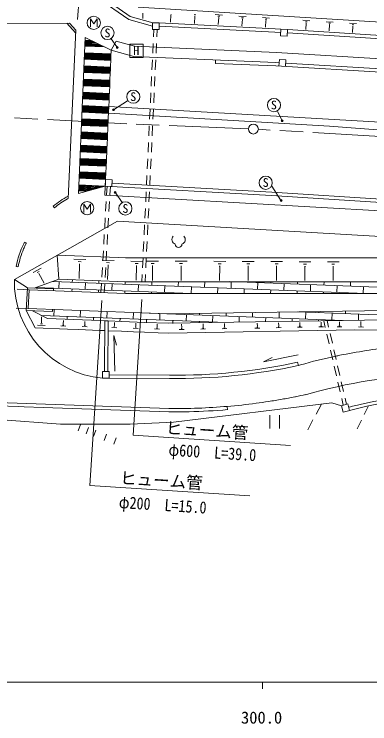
# Model space of a CAD drawing. Units: millimetres, scale not verified. Extents: x 40000 to 680000, y 20000 to 380000.
# Drawn here: x 330414 to 384218, y 198715 to 306060 of the extents above; entities that cross this region are included whole.
import ezdxf
from ezdxf.enums import TextEntityAlignment as Align

# ---------------------------------------------------------------- set-up
doc = ezdxf.new("R2010")
doc.units = ezdxf.units.MM
doc.header["$LTSCALE"] = 1000
doc.linetypes.add('CHAIN', pattern=[18.5, 12, -1.5, 3.5, -1.5])
for name, color, linetype, lineweight in [('M-BGD', 7, 'Continuous', 13), ('M-BGD-EXST', 7, 'Continuous', 13), ('M-BMK', 2, 'CHAIN', 13), ('M-BMK-SRVR', 3, 'Continuous', 13), ('M-STR-HTXT', 7, 'Continuous', 13), ('M-STR-STRC', 7, 'Continuous', 13), ('M-STR-STRD', 7, 'Continuous', 13), ('M-TTL-BAND', 7, 'Continuous', 13)]:
    doc.layers.add(name, color=color, linetype=linetype, lineweight=lineweight)
doc.styles.add('ＭＳ ゴシック', font='')
doc.styles.get('ＭＳ ゴシック').set_extended_font_data('MS Gothic')

msp = doc.modelspace()

# ---------------------------------------------------------------- linework, layer by layer
at = {"layer": 'M-BGD'}
for p, q in [((347744, 305255), (339092, 311302)), ((347955, 305715), (339553, 311582)), ((459571, 300271), (349146, 307127)), ((349887, 306236), (349857, 305395)), ((354133, 305986), (354063, 304875)), ((354093, 305996), (354173, 305986)), ((357627, 305997), (357908, 305977)), ((360841, 306007), (361933, 305937)), ((351329, 304264), (347744, 305255)), ((351399, 304764), (347955, 305715)), ((357757, 305757), (357687, 304675)), ((357717, 305767), (357787, 305757)), ((361232, 305757), (361512, 305747)), ((361362, 305537), (361292, 304485)), ((361322, 305537), (361392, 305527)), ((364426, 305767), (365498, 305697)), ((364817, 305527), (365087, 305517)), ((364937, 305307), (364867, 304295)), ((364907, 305307), (364967, 305307)), ((367991, 305537), (369042, 305467)), ((368371, 305297), (368632, 305287)), ((368492, 305087), (368432, 304116)), ((368462, 305087), (368522, 305077)), ((374099, 305138), (375120, 305078)), ((374469, 304917), (374720, 304897)), ((377624, 304928), (378655, 304868)), ((339704, 303221), (338402, 304683)), ((339724, 303652), (338803, 304683)), ((352330, 304765), (351329, 304764)), ((351329, 304764), (351329, 303763)), ((352331, 303763), (352330, 304765)), ((352330, 304765), (369884, 303855)), ((352331, 304264), (369854, 303355)), ((369894, 303855), (370775, 303796)), ((370775, 303796), (370715, 302794)), ((371776, 303736), (370775, 303796)), ((374580, 304697), (374530, 303756)), ((374550, 304697), (374610, 304697)), ((377994, 304698), (378254, 304678)), ((378114, 304477), (378054, 303526)), ((378074, 304487), (378144, 304477)), ((381148, 304708), (382190, 304648)), ((381529, 304478), (381789, 304468)), ((381649, 304267), (381589, 303296)), ((381619, 304267), (381679, 304257)), ((351329, 303763), (352331, 303763)), ((351550, 303763), (351496, 302648)), ((352050, 303763), (351997, 302648)), ((369854, 303355), (370745, 303295)), ((370715, 302794), (371716, 302734)), ((371716, 302734), (371776, 303736)), ((371746, 303235), (400814, 301386)), ((371776, 303736), (400844, 301887)), ((345102, 300618), (341176, 302510)), ((345832, 301980), (345102, 300618)), ((345832, 301980), (348606, 301199)), ((351449, 301649), (351378, 300151)), ((351950, 301649), (351878, 300151)), ((345102, 300618), (348536, 299647)), ((348606, 301199), (370094, 300271)), ((348536, 299647), (370024, 298729)), ((370114, 300271), (400424, 298442)), ((351330, 299152), (351259, 297653)), ((351831, 299152), (351759, 297653)), ((360852, 298618), (360882, 299118)), ((360852, 298618), (370004, 298228)), ((370024, 298729), (370505, 298699)), ((370535, 299199), (370475, 298198)), ((371536, 299140), (370535, 299199)), ((371476, 298138), (371536, 299140)), ((371506, 298639), (400324, 296890)), ((369994, 298228), (400294, 296389)), ((351211, 296655), (351140, 295156)), ((351712, 296655), (351641, 295156)), ((351092, 294157), (351021, 292659)), ((351593, 294157), (351522, 292659)), ((350973, 291660), (350902, 290162)), ((351474, 291660), (351403, 290162)), ((350855, 289163), (350783, 287665)), ((351355, 289163), (351284, 287665)), ((350736, 286666), (350664, 285168)), ((351236, 286666), (351165, 285168)), ((350617, 284169), (350546, 282670)), ((351118, 284169), (351046, 282670)), ((350498, 281672), (350427, 280173)), ((350999, 281672), (350927, 280173)), ((344243, 281053), (344193, 280061)), ((345244, 281003), (344243, 281053)), ((345194, 280001), (345244, 281003)), ((345214, 280502), (369376, 279123)), ((340128, 278959), (344193, 280061)), ((344194, 280061), (344133, 278670)), ((344193, 280061), (369346, 278622)), ((344463, 280041), (344388, 278735)), ((344964, 280011), (344889, 278710)), ((350379, 279174), (350308, 277676)), ((350880, 279174), (350808, 277676)), ((564072, 266640), (369376, 279123)), ((344133, 278670), (389102, 276111)), ((564042, 266139), (369346, 278622)), ((336303, 277006), (336513, 276786)), ((344331, 277736), (344246, 276239)), ((344832, 277711), (344747, 276214)), ((350260, 276677), (350189, 275179)), ((350761, 276677), (350690, 275179)), ((344189, 275240), (344103, 273743)), ((344690, 275216), (344604, 273718)), ((346036, 274765), (330436, 265941)), ((387340, 272346), (346036, 274765)), ((350141, 274180), (350070, 272682)), ((350642, 274180), (350571, 272682)), ((344046, 272745), (343961, 271247)), ((344547, 272720), (344461, 271222)), ((350023, 271683), (349951, 270185)), ((350523, 271683), (350452, 270185)), ((331948, 271559), (332228, 271459)), ((336904, 269597), (347478, 269198)), ((336904, 269597), (337145, 265962)), ((343904, 270249), (343818, 268751)), ((344404, 270224), (344319, 268726)), ((339438, 269016), (341240, 268946)), ((340099, 268626), (340549, 268616)), ((343743, 268867), (345546, 268807)), ((344404, 268486), (344855, 268466)), ((347268, 269198), (393859, 269203)), ((348049, 268717), (349841, 268657)), ((349904, 269186), (349832, 267687)), ((350404, 269186), (350333, 267687)), ((350442, 268707), (352255, 268707)), ((354758, 268698), (356580, 268688)), ((360606, 268678), (362418, 268669)), ((364921, 268659), (366724, 268649)), ((369227, 268639), (371019, 268640)), ((373512, 268620), (375295, 268620)), ((377798, 268610), (379570, 268601)), ((330697, 267904), (330987, 267844)), ((333270, 266973), (334492, 267654)), ((340319, 268255), (340239, 266063)), ((340259, 268255), (340369, 268255)), ((343761, 267753), (343675, 266255)), ((344262, 267728), (344176, 266230)), ((344625, 268116), (344545, 265933)), ((344565, 268116), (344675, 268116)), ((348710, 268337), (349161, 268327)), ((348920, 267976), (348851, 265803)), ((348870, 267976), (348980, 267976)), ((351123, 268347), (351574, 268347)), ((351293, 267976), (351404, 267976)), ((351344, 267976), (351344, 265774)), ((355439, 268327), (355899, 268327)), ((355609, 267967), (355729, 267967)), ((355669, 267967), (355659, 265764)), ((361276, 268318), (361737, 268308)), ((361447, 267948), (361567, 267948)), ((361507, 267948), (361497, 265755)), ((365592, 268298), (366043, 268299)), ((365762, 267938), (365873, 267938)), ((365812, 267938), (365803, 265755)), ((369898, 268279), (370338, 268279)), ((370058, 267919), (370168, 267919)), ((370118, 267919), (370108, 265756)), ((374183, 268269), (374624, 268259)), ((374344, 267909), (374464, 267909)), ((374404, 267909), (374394, 265766)), ((378459, 268250), (378900, 268250)), ((378629, 267889), (378739, 267889)), ((378679, 267889), (378670, 265767)), ((333871, 266983), (334171, 267153)), ((334121, 266803), (334191, 266843)), ((334151, 266823), (334972, 265391)), ((349785, 266688), (349732, 265573)), ((350285, 266689), (350232, 265573)), ((332419, 264670), (330436, 265941)), ((333451, 264630), (337145, 265962)), ((383626, 263825), (336244, 265642)), ((337145, 265962), (347339, 265573)), ((337205, 265602), (337165, 264600)), ((339218, 265882), (339208, 265522)), ((341211, 265452), (341171, 264451)), ((343223, 265732), (343213, 265372)), ((343618, 265257), (343544, 263950)), ((344119, 265232), (344044, 263930)), ((345216, 265292), (345176, 264291)), ((347228, 265573), (347218, 265222)), ((347268, 265573), (394180, 265578)), ((349211, 265142), (349181, 264141)), ((351234, 265603), (351214, 265063)), ((355249, 265624), (355219, 264913)), ((359254, 265624), (359224, 264753)), ((389274, 264606), (363019, 265615)), ((363259, 265605), (363219, 264603)), ((365262, 265615), (365262, 265525)), ((367265, 265455), (367225, 264454)), ((369277, 265605), (369267, 265375)), ((371270, 265295), (371230, 264294)), ((373282, 265596), (373263, 265225)), ((375265, 265146), (375225, 264144)), ((377288, 265586), (377268, 265066)), ((381293, 265577), (381273, 264916)), ((332700, 264359), (330853, 264475)), ((332419, 264670), (332209, 261235)), ((332419, 264670), (336384, 264520)), ((332700, 264359), (332530, 261526)), ((332700, 264359), (347269, 263810)), ((357232, 263832), (333731, 264730)), ((336384, 264520), (336374, 264220)), ((339168, 264520), (339158, 264120)), ((343173, 264371), (343153, 263960)), ((347179, 264221), (347159, 263830)), ((353216, 264993), (353176, 263991)), ((357222, 264833), (357182, 263832)), ((361217, 264683), (361187, 263832)), ((365222, 264524), (365202, 263833)), ((369227, 264374), (369207, 263833)), ((373233, 264224), (373213, 263834)), ((379270, 264996), (379230, 263994)), ((383276, 264836), (383236, 263835)), ((347269, 263810), (394170, 263816)), ((351174, 264061), (351164, 263831)), ((355179, 263912), (355179, 263831)), ((377228, 264064), (377218, 263824)), ((381233, 263915), (381233, 263824)), ((330714, 261588), (332530, 261526)), ((332209, 261235), (336225, 261086)), ((332209, 261235), (333601, 258592)), ((332530, 261526), (353717, 260717)), ((333161, 261205), (335474, 260004)), ((336235, 261386), (336225, 261086)), ((336455, 261376), (336415, 260395)), ((340460, 261226), (340420, 260245)), ((344465, 261077), (344425, 260095)), ((348461, 260937), (348431, 259946)), ((380182, 259749), (349502, 260907)), ((391036, 261312), (353717, 260717)), ((362489, 260858), (362469, 260418)), ((366494, 260909), (366474, 260268)), ((370509, 260969), (370479, 260118)), ((390656, 260361), (373303, 261010)), ((374515, 260960), (374475, 259969)), ((376527, 261060), (376517, 260890)), ((380532, 261131), (380523, 260740)), ((334533, 259443), (334562, 260274)), ((361167, 259466), (334593, 260465)), ((335474, 260004), (343444, 259705)), ((338418, 260315), (338408, 259914)), ((342423, 260165), (342403, 259755)), ((346428, 260015), (346408, 259585)), ((350423, 259866), (350413, 259435)), ((352466, 260787), (352426, 259786)), ((389394, 259890), (353748, 259315)), ((354468, 260747), (354468, 260717)), ((356471, 260637), (356431, 259636)), ((358474, 260798), (358474, 260568)), ((360466, 260488), (360436, 259486)), ((364472, 260338), (364442, 259517)), ((368477, 260188), (368457, 259577)), ((372482, 260038), (372462, 259638)), ((376477, 259889), (376477, 259699)), ((378520, 260810), (378480, 259819)), ((382525, 260660), (382485, 259789)), ((333962, 259013), (335083, 258973)), ((334392, 259223), (334673, 259213)), ((334503, 259443), (334573, 259443)), ((337456, 258903), (338217, 258873)), ((337747, 259043), (337937, 259043)), ((337817, 259193), (337867, 259193)), ((337847, 259193), (337857, 259714)), ((340721, 258803), (341472, 258773)), ((341001, 258943), (341191, 258933)), ((341081, 259094), (341131, 259084)), ((341101, 259084), (341121, 259594)), ((343444, 259705), (344115, 259675)), ((344115, 259675), (344086, 252005)), ((344115, 259675), (344616, 259655)), ((344616, 259655), (344587, 252005)), ((344616, 259655), (346718, 259575)), ((345467, 258794), (345657, 258784)), ((345547, 258944), (345587, 258944)), ((345567, 258944), (345587, 259425)), ((346718, 259575), (350163, 259445)), ((348781, 258834), (348831, 258834)), ((348811, 258834), (348821, 259305)), ((350163, 259445), (353748, 259315)), ((352015, 258724), (352056, 258724)), ((352036, 258724), (352045, 259175)), ((354429, 259716), (354409, 259285)), ((355760, 258675), (355750, 259145)), ((358434, 259566), (358424, 259416)), ((358975, 258725), (359015, 258725)), ((358995, 258725), (358985, 259196)), ((362209, 258786), (362249, 258786)), ((362229, 258786), (362219, 259246)), ((367115, 258726), (367295, 258726)), ((367185, 258876), (367225, 258876)), ((367205, 258876), (367195, 259327)), ((370339, 258787), (370520, 258787)), ((370400, 258927), (370450, 258927)), ((370430, 258927), (370419, 259377)), ((373293, 258697), (374004, 258707)), ((373554, 258847), (373734, 258847)), ((373624, 258987), (373664, 258987)), ((373644, 258987), (373634, 259428)), ((376508, 258757), (377218, 258767)), ((376768, 258908), (376948, 258908)), ((376838, 259048), (376878, 259048)), ((376858, 259048), (376848, 259478)), ((377487, 258654), (377248, 259689)), ((377987, 258714), (377759, 259699)), ((379261, 258788), (379972, 258778)), ((379531, 258928), (379712, 258928)), ((379602, 259068), (379642, 259068)), ((379622, 259068), (379632, 259529)), ((382485, 258748), (383246, 258738)), ((382776, 258898), (382966, 258888)), ((382846, 259048), (382896, 259048)), ((382866, 259048), (382876, 259579)), ((333601, 258592), (338488, 258402)), ((338488, 258402), (340100, 258342)), ((340100, 258342), (343394, 258223)), ((343394, 258223), (344105, 258193)), ((344606, 258173), (346649, 258093)), ((345187, 258653), (345928, 258634)), ((346649, 258093), (348471, 258023)), ((348431, 258554), (349162, 258534)), ((348471, 258023), (350153, 257963)), ((348711, 258694), (348891, 258684)), ((350153, 257963), (352186, 257883)), ((351665, 258454), (352386, 258424)), ((351935, 258584), (352116, 258584)), ((352186, 257883), (353768, 257823)), ((381945, 258337), (353768, 257823)), ((355390, 258364), (356131, 258384)), ((355670, 258525), (355851, 258525)), ((355730, 258675), (355780, 258675)), ((358634, 258425), (359365, 258445)), ((358905, 258575), (359085, 258585)), ((361868, 258485), (362599, 258495)), ((362139, 258635), (362319, 258635)), ((366845, 258576), (367566, 258586)), ((370069, 258636), (370790, 258646)), ((378050, 256218), (377713, 257680)), ((378550, 256278), (378212, 257740)), ((388974, 258198), (381945, 258337)), ((345477, 257432), (345908, 255990)), ((345477, 257432), (345648, 252075)), ((368127, 253449), (373374, 254521)), ((378613, 253783), (378276, 255244)), ((379114, 253843), (378776, 255304)), ((368127, 253449), (369469, 254120)), ((373294, 253400), (373404, 252909)), ((379176, 251347), (378839, 252808)), ((379678, 251407), (379339, 252868)), ((343796, 252005), (343796, 251003)), ((344797, 252005), (343796, 252005)), ((344797, 251003), (344797, 252005)), ((344797, 251504), (353899, 251435)), ((343796, 251003), (344797, 251003)), ((344797, 251003), (353899, 250934)), ((379739, 248911), (379402, 250372)), ((380241, 248971), (379903, 250433)), ((304705, 248135), (353809, 246388)), ((380694, 247012), (380467, 247997)), ((378461, 247273), (354520, 244326)), ((376889, 247062), (376089, 245565)), ((378461, 247273), (379943, 246832)), ((380905, 247093), (379943, 246832)), ((380204, 246902), (379965, 247937)), ((381165, 246121), (380905, 247093)), ((327635, 246816), (331049, 246696)), ((331049, 246696), (331921, 246666)), ((331921, 246666), (334784, 246566)), ((334784, 246566), (353789, 245888)), ((362661, 246720), (362711, 246219)), ((379943, 246832), (380204, 245861)), ((384009, 246823), (383385, 245526)), ((315680, 245663), (337418, 244033)), ((369069, 245389), (369070, 243386)), ((370571, 245389), (370572, 243387)), ((337418, 244033), (347982, 244035)), ((340072, 243052), (340422, 243984)), ((347972, 244035), (354520, 244326)), ((375617, 244683), (374817, 243187)), ((382951, 244625), (382327, 243328)), ((341283, 242602), (341634, 243543)), ((342425, 242172), (342775, 243113)), ((344027, 241581), (344367, 242522)), ((345489, 241040), (345839, 241982))]:
    msp.add_line(p, q, dxfattribs=at)
for centre, radius, start, end in [((346227, 264621), 15871, 118.8234, 128.69646), ((346227, 264621), 15570, 119.78594, 128.59557), ((346227, 264621), 15570, 119.71388, 119.78594), ((346227, 264621), 15570, 119.47699, 119.71388), ((346227, 264621), 15570, 119.33311, 119.47699), ((346227, 264621), 15871, 118.66151, 118.8234), ((355012, 271975), 728, 135.80252, 252.28366), ((355570, 271975), 728, 287.72986, 44.211), ((346227, 264621), 15871, 154.94921, 168.04708), ((346227, 264621), 15570, 157.50675, 162.96142), ((346227, 264621), 15570, 155.32309, 157.50675), ((346227, 264621), 15871, 154.06959, 154.94921), ((346227, 264621), 15570, 154.47954, 155.32309), ((346227, 264621), 15570, 153.96557, 154.47954), ((355291, 271281), 501, 180.00684, 0.00668), ((346227, 264621), 15570, 162.96142, 168.04708), ((345076, 265593), 14639, 178.6266, 264.97237), ((396113, 173929), 82188, 95.91459, 101.53704), ((396113, 173929), 82188, 101.53704, 101.94454), ((354740, 339520), 88085, 269.4569, 282.15786), ((396113, 173929), 82188, 101.94454, 105.81597), ((354740, 339520), 88586, 269.4569, 282.15786), ((396113, 173929), 82188, 105.81597, 106.03938), ((396113, 173929), 77632, 91.6516, 106.15674), ((354699, 340011), 93622, 279.99, 281.18237), ((354830, 340041), 93622, 281.10251, 281.18237), ((354830, 340041), 93622, 281.18237, 282.15786), ((397163, 184953), 63233, 79.15132, 105.56189), ((397163, 184953), 63733, 79.15132, 102.87057), ((354699, 340011), 93622, 274.87855, 277.55455), ((354699, 340011), 93622, 277.55455, 278.71536), ((354699, 340011), 93622, 278.71536, 279.99), ((397163, 184953), 63733, 102.87057, 103.64489), ((354740, 339520), 93622, 269.4569, 271.30428), ((354740, 339520), 93622, 269.4569, 271.30428), ((354740, 339520), 93122, 269.4569, 274.87903), ((354740, 339520), 93622, 271.30428, 274.87855), ((397163, 184953), 63733, 103.64489, 104.65746)]:
    msp.add_arc(centre, radius, start, end, dxfattribs=at)
at = {"layer": 'M-BGD-EXST'}
for p, q in [((341947, 304123), (341947, 305374)), ((341947, 305374), (342448, 304623)), ((342448, 304623), (342948, 305374)), ((342948, 305374), (342948, 304123)), ((340949, 276086), (340949, 277337)), ((340949, 277337), (341450, 276586)), ((341450, 276586), (341950, 277338)), ((341950, 277338), (341950, 276086))]:
    msp.add_line(p, q, dxfattribs=at)
for centre in [(342448, 304743), (341450, 276707)]:
    msp.add_circle(centre, 1001, dxfattribs=at)
at = {"layer": 'M-BMK'}
for p, q in [((347456, 289464), (327249, 290563)), ((365850, 288715), (347456, 289464)), ((387589, 287456), (367352, 288645))]:
    msp.add_line(p, q, dxfattribs=at)
at = {"layer": 'M-BMK-SRVR'}
msp.add_circle((366601, 288685), 751, dxfattribs=at)
at = {"layer": 'M-STR-HTXT'}
for p, q in [((340014, 305254), (342183, 339349)), ((341865, 234762), (343674, 262729)), ((348423, 242373), (349742, 262900)), ((348423, 242373), (372204, 240833)), ((341865, 234762), (366077, 233203))]:
    msp.add_line(p, q, dxfattribs=at)
at = {"layer": 'M-STR-STRC'}
for p, q in [((338803, 304683), (314902, 304600)), ((339724, 303652), (338596, 278198)), ((341176, 302510), (340128, 278959)), ((342939, 301659), (341136, 301739)), ((343169, 301549), (341136, 301639)), ((342478, 301880), (341146, 301940)), ((342708, 301770), (341146, 301839)), ((342027, 302100), (341156, 302140)), ((342258, 301990), (341156, 302040)), ((345933, 301129), (345071, 302341)), ((344080, 301109), (341116, 301239)), ((343630, 301329), (341126, 301439)), ((343860, 301219), (341126, 301339)), ((343399, 301439), (341136, 301539)), ((345102, 300618), (345060, 299667)), ((345983, 300979), (346053, 301049)), ((347915, 299517), (347915, 301520)), ((347915, 301520), (349918, 301520)), ((349918, 301520), (349918, 299517)), ((345052, 299467), (341046, 299637)), ((345042, 299367), (341046, 299536)), ((345062, 299767), (341056, 299937)), ((345062, 299667), (341056, 299837)), ((345052, 299567), (341056, 299737)), ((345072, 299967), (341066, 300137)), ((345062, 299867), (341066, 300037)), ((345072, 300068), (341076, 300237)), ((345060, 299667), (345051, 299467)), ((349918, 299517), (347915, 299517)), ((345032, 299066), (341026, 299236)), ((345042, 299267), (341036, 299436)), ((345032, 299166), (341036, 299336)), ((345051, 299467), (344980, 297865)), ((344952, 297264), (340946, 297444)), ((344962, 297464), (340956, 297644)), ((344952, 297364), (340956, 297544)), ((344972, 297664), (340966, 297844)), ((344962, 297564), (340966, 297744)), ((344982, 297965), (340976, 298145)), ((344982, 297865), (340976, 298044)), ((344972, 297765), (340976, 297944)), ((344982, 298065), (340986, 298245)), ((344971, 297664), (344949, 297164)), ((344980, 297865), (344971, 297664)), ((344942, 297064), (340936, 297243)), ((344952, 297164), (340946, 297344)), ((344949, 297164), (344900, 296062)), ((344862, 295261), (340857, 295441)), ((344862, 295161), (340857, 295341)), ((344852, 295061), (340857, 295241)), ((344872, 295462), (340867, 295641)), ((344872, 295361), (340867, 295541)), ((344882, 295662), (340877, 295842)), ((344872, 295562), (340877, 295741)), ((344892, 295862), (340887, 296042)), ((344882, 295762), (340887, 295942)), ((344902, 296062), (340897, 296242)), ((344892, 295962), (340897, 296142)), ((344870, 295362), (344861, 295161)), ((344892, 295862), (344870, 295362)), ((344900, 296062), (344892, 295862)), ((344812, 294060), (340807, 294239)), ((344802, 293960), (340807, 294139)), ((344861, 295161), (344790, 293559)), ((344772, 293159), (340767, 293338)), ((344762, 293058), (340767, 293238)), ((344782, 293359), (340777, 293539)), ((344772, 293259), (340777, 293438)), ((344792, 293659), (340787, 293839)), ((344792, 293559), (340787, 293739)), ((344782, 293459), (340787, 293639)), ((344802, 293859), (340797, 294039)), ((344792, 293759), (340797, 293939)), ((344781, 293359), (344710, 291757)), ((344790, 293559), (344781, 293359)), ((344712, 291857), (340707, 292037)), ((344722, 292057), (340717, 292237)), ((344712, 291957), (340717, 292137)), ((345573, 291687), (347566, 292949)), ((344682, 291156), (340677, 291336)), ((344672, 291056), (340677, 291236)), ((344692, 291356), (340687, 291536)), ((344682, 291256), (340687, 291436)), ((344702, 291556), (340697, 291736)), ((344692, 291456), (340697, 291636)), ((344712, 291757), (340707, 291936)), ((344702, 291657), (340707, 291836)), ((344702, 291556), (344631, 289964)), ((344710, 291757), (344702, 291556)), ((345413, 291567), (345483, 291637)), ((370886, 290078), (370245, 291339)), ((344622, 289764), (340617, 289934)), ((344612, 289664), (340617, 289834)), ((344632, 290064), (340627, 290234)), ((344632, 289964), (340627, 290134)), ((344622, 289864), (340627, 290034)), ((344631, 289964), (344592, 289063)), ((370917, 289917), (370987, 289987)), ((344592, 289163), (340587, 289333)), ((344592, 289063), (340587, 289233)), ((344602, 289364), (340597, 289533)), ((344592, 289263), (340597, 289433)), ((344612, 289564), (340607, 289734)), ((344602, 289464), (340607, 289633)), ((344592, 289063), (344521, 287461)), ((344522, 287561), (340517, 287741)), ((344532, 287761), (340527, 287941)), ((344522, 287661), (340527, 287841)), ((344542, 287962), (340537, 288141)), ((344532, 287862), (340537, 288041)), ((344542, 288062), (340547, 288242)), ((344502, 287061), (340497, 287240)), ((344512, 287361), (340507, 287541)), ((344512, 287261), (340507, 287441)), ((344502, 287161), (340507, 287340)), ((344522, 287461), (340517, 287641)), ((344512, 287261), (344441, 285659)), ((344521, 287461), (344512, 287261)), ((344432, 285559), (340427, 285738)), ((344432, 285458), (340427, 285638)), ((344422, 285358), (340427, 285538)), ((344442, 285759), (340437, 285939)), ((344442, 285659), (340437, 285838)), ((344452, 285959), (340447, 286139)), ((344442, 285859), (340447, 286039)), ((344452, 286059), (340457, 286239)), ((344441, 285659), (344362, 283856)), ((344412, 285058), (340407, 285238)), ((344422, 285258), (340417, 285438)), ((344412, 285158), (340417, 285338)), ((344333, 283256), (340327, 283435)), ((344343, 283456), (340337, 283636)), ((344333, 283356), (340337, 283535)), ((344353, 283656), (340347, 283836)), ((344343, 283556), (340347, 283736)), ((344363, 283956), (340357, 284136)), ((344363, 283856), (340357, 284036)), ((344353, 283756), (340357, 283936)), ((344363, 284057), (340367, 284236)), ((344362, 283856), (344282, 282054)), ((344323, 283055), (340317, 283235)), ((344323, 283155), (340327, 283335)), ((344243, 281253), (340237, 281433)), ((344243, 281153), (340237, 281333)), ((344253, 281453), (340247, 281633)), ((344243, 281353), (340247, 281533)), ((344263, 281653), (340257, 281833)), ((344253, 281553), (340257, 281733)), ((344273, 281854), (340267, 282033)), ((344263, 281754), (340267, 281933)), ((344283, 282054), (340277, 282234)), ((344273, 281954), (340277, 282134)), ((344282, 282054), (344242, 281153)), ((344193, 280061), (340187, 280231)), ((344233, 281053), (340237, 281232)), ((344205, 280303), (344194, 280061)), ((344242, 281153), (344205, 280303)), ((341329, 279280), (340148, 279330)), ((342280, 279540), (340158, 279630)), ((341960, 279450), (340158, 279530)), ((341639, 279370), (340158, 279430)), ((342921, 279711), (340168, 279831)), ((342601, 279631), (340168, 279730)), ((343552, 279881), (340178, 280031)), ((343232, 279801), (340178, 279931)), ((343872, 279971), (340188, 280131)), ((345655, 279080), (345725, 279150)), ((370728, 277992), (369376, 280034)), ((345775, 278990), (346726, 277588)), ((370778, 277832), (370848, 277902))]:
    msp.add_line(p, q, dxfattribs=at)
for centre, radius in [((344530, 303222), 1001), ((346013, 301009), 140), ((346013, 301009), 110), ((346013, 301009), 80.1), ((346013, 301009), 50.1), ((346013, 301009), 20), ((348437, 293580), 1001), ((369715, 292310), 1001), ((345453, 291607), 140), ((345453, 291607), 110), ((345453, 291607), 80.1), ((345453, 291607), 50.1), ((345453, 291607), 20), ((370957, 289947), 140), ((370957, 289947), 110), ((370957, 289947), 80.1), ((370957, 289947), 50.1), ((370957, 289947), 20), ((368464, 280565), 1001), ((345695, 279110), 140), ((345695, 279110), 110), ((345695, 279110), 80.1), ((345695, 279110), 50.1), ((345695, 279110), 20), ((347237, 276677), 1001), ((370808, 277872), 140), ((370808, 277872), 110), ((370808, 277872), 80.1), ((370808, 277872), 50.1), ((370808, 277872), 20)]:
    msp.add_circle(centre, radius, dxfattribs=at)
at = {"layer": 'M-STR-STRD'}
for p, q in [((344722, 292097), (415595, 287980)), ((344682, 291086), (378136, 289137)), ((378136, 289137), (404110, 287017))]:
    msp.add_line(p, q, dxfattribs=at)
at = {"layer": 'M-TTL-BAND'}
for p, q in [((40000, 205000), (579000, 205000)), ((368000, 205000), (368000, 204000))]:
    msp.add_line(p, q, dxfattribs=at)

# ---------------------------------------------------------------- texts
at = {"layer": 'M-STR-HTXT', "style": 'ＭＳ ゴシック'}
for p in [(353259, 242053), (346351, 234472)]:
    msp.add_text('ヒューム管', height=1833, rotation=356.302, dxfattribs=at).set_placement(p, align=Align.BOTTOM_LEFT)
at = {"layer": 'M-STR-HTXT', "style": 'ＭＳ ゴシック', "width": 0.85}
for s, p in [('φ600\u3000L=39.0', (353687, 238742)), ('φ200\u3000L=15.0', (346171, 230811))]:
    msp.add_text(s, height=1833, rotation=356.301, dxfattribs=at).set_placement(p, align=Align.BOTTOM_LEFT)
at = {"layer": 'M-STR-STRC', "style": 'ＭＳ ゴシック'}
for s, rotation, p in [('S', 359, (344528, 303222)), ('H', 0.007, (348881, 300561)), ('S', 359, (348431, 293585)), ('S', 359, (369701, 292324)), ('S', 359, (368464, 280595)), ('S', 359, (347246, 276668))]:
    msp.add_text(s, height=1320, rotation=rotation, dxfattribs=at).set_placement(p, align=Align.MIDDLE_CENTER)
at = {"layer": 'M-TTL-BAND', "style": 'ＭＳ ゴシック'}
msp.add_text('300.0', height=1833, dxfattribs=at).set_placement((367844, 198195), align=Align.BOTTOM_CENTER)

doc.saveas('drawing.dxf')
